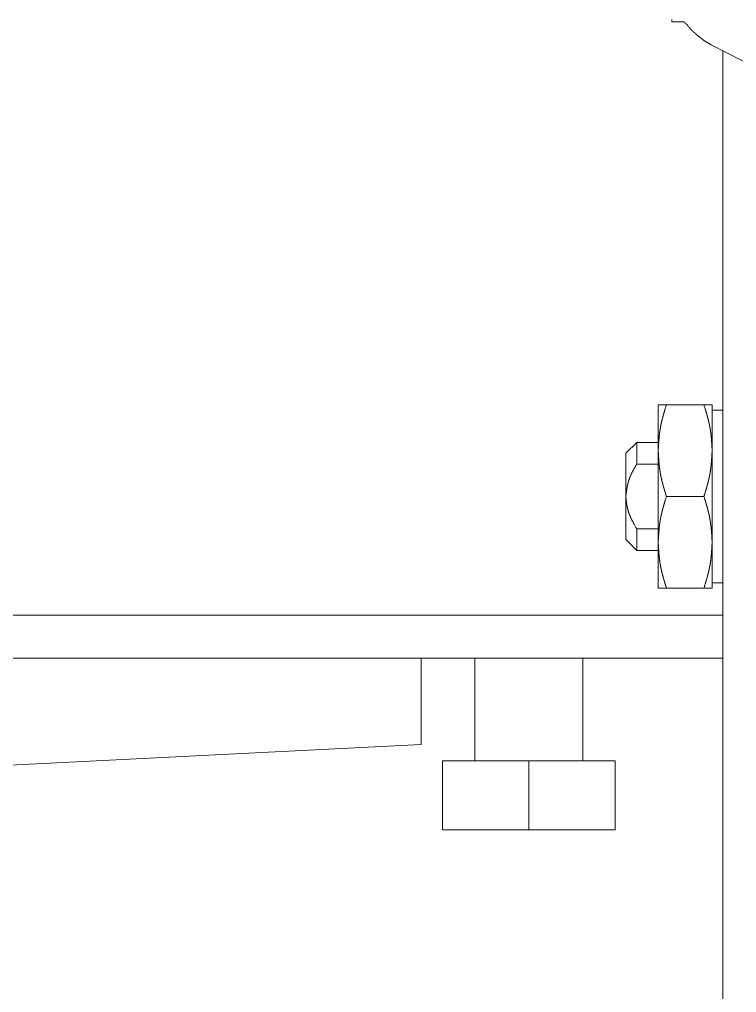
# Model space of a CAD drawing. Header units: millimetres. Extents: x -5 to 111, y -3 to 86.
# Drawn here: x 18.8078 to 18.8743, y 19.1865 to 19.2767 of the extents above; entities that cross this region are included whole.
import ezdxf

# ---------------------------------------------------------------- set-up
doc = ezdxf.new("R2010")
doc.units = ezdxf.units.MM
doc.layers.add('A1I6----E-', color=3, linetype='Continuous', lineweight=25)

# ---------------------------------------------------------------- blocks, each defined once
blk = doc.blocks.new('Gruppe-456')
at = {"layer": 'A1I6----E-', "linetype": 'Continuous', "lineweight": 9}
for p, q in [((-31.932195, -23.266874), (-31.932195, -23.267103)), ((-31.932195, -23.267103), (-31.931072, -23.267103)), ((-31.921945, -23.272624), (-31.928542, -23.269218)), ((-31.927445, -23.269785), (-31.927445, -23.386103)), ((-31.932685, -23.302603), (-31.933445, -23.302603)), ((-31.933445, -23.306853), (-31.933445, -23.302603)), ((-31.932685, -23.302603), (-31.929204, -23.302603)), ((-31.929204, -23.302603), (-31.928445, -23.302603)), ((-31.928445, -23.306853), (-31.928445, -23.302603)), ((-31.927445, -23.303103), (-31.928445, -23.303103)), ((-31.935445, -23.306103), (-31.936445, -23.307103)), ((-31.933445, -23.306103), (-31.935445, -23.306103)), ((-31.935445, -23.306103), (-31.935445, -23.308103)), ((-31.936445, -23.307103), (-31.936445, -23.311103)), ((-31.933445, -23.315353), (-31.933445, -23.306853)), ((-31.928445, -23.315353), (-31.928445, -23.306853)), ((-31.935445, -23.308103), (-31.933445, -23.308103)), ((-31.936445, -23.311103), (-31.936445, -23.315103)), ((-31.932685, -23.311103), (-31.929204, -23.311103)), ((-31.935445, -23.314103), (-31.935445, -23.316103)), ((-31.933445, -23.314103), (-31.935445, -23.314103)), ((-31.936445, -23.315103), (-31.935445, -23.316103)), ((-31.935445, -23.316103), (-31.933445, -23.316103)), ((-31.933445, -23.319603), (-31.933445, -23.315353)), ((-31.928445, -23.319603), (-31.928445, -23.315353)), ((-31.933445, -23.319603), (-31.932685, -23.319603)), ((-31.932685, -23.319603), (-31.929204, -23.319603)), ((-31.928445, -23.319603), (-31.929204, -23.319603)), ((-31.928445, -23.319103), (-31.927445, -23.319103)), ((-31.927445, -23.322103), (-32.113445, -23.322103)), ((-31.927445, -23.326103), (-31.955445, -23.326103)), ((-31.950445, -23.326103), (-31.950445, -23.335603)), ((-31.940445, -23.335603), (-31.940445, -23.326103)), ((-31.953445, -23.335603), (-31.953445, -23.342003)), ((-31.953445, -23.335603), (-31.945445, -23.335603)), ((-31.945445, -23.335603), (-31.945445, -23.342003)), ((-31.945445, -23.335603), (-31.937445, -23.335603)), ((-31.937445, -23.335603), (-31.937445, -23.342003)), ((-31.953445, -23.342003), (-31.945445, -23.342003)), ((-31.945445, -23.342003), (-31.937445, -23.342003))]:
    blk.add_line(p, q, dxfattribs=at)
at = {"layer": 'A1I6----E-', "linetype": 'Continuous', "lineweight": 9, "flags": 128}
blk.add_lwpolyline([(-31.92915, -23.26886, 0.028117), (-31.928545, -23.269217), (-31.928542, -23.269218)], format="xyb", dxfattribs=at)
blk.add_lwpolyline([(-31.955445, -23.326103), (-32.045445, -23.326103), (-32.045445, -23.334103), (-32.005445, -23.336103), (-32.005445, -23.356103, -0.414214), (-32.008445, -23.359103), (-32.008445, -23.401103), (-31.992445, -23.401103), (-31.992445, -23.359103, -0.414214), (-31.995445, -23.356103), (-31.995445, -23.336103), (-31.955445, -23.334103)], format="xyb", close=True, dxfattribs=at)
at = {"layer": 'A1I6----E-', "linetype": 'Continuous', "lineweight": 9}
for points, weights, knots in [([(-31.931072, -23.267103), (-31.93104, -23.267126), (-31.931009, -23.267149), (-31.930988, -23.267164), (-31.930969, -23.26718), (-31.93095, -23.267197), (-31.930928, -23.267216), (-31.930905, -23.267238), (-31.93088, -23.267263), (-31.93084, -23.267305), (-31.930811, -23.267337), (-31.93078, -23.267371), (-31.930581, -23.267601), (-31.930533, -23.267656), (-31.930507, -23.267684), (-31.930482, -23.267713), (-31.930456, -23.267741), (-31.930455, -23.267741), (-31.930455, -23.267742), (-31.930428, -23.267772), (-31.9304, -23.267801), (-31.930399, -23.267801), (-31.930399, -23.267802), (-31.93037, -23.267832), (-31.930341, -23.267862), (-31.93034, -23.267863), (-31.93034, -23.267863), (-31.930309, -23.267894), (-31.930278, -23.267925), (-31.930266, -23.267937), (-31.930254, -23.267949), (-31.930213, -23.267989), (-31.930172, -23.268027), (-31.93013, -23.268066), (-31.930103, -23.26809), (-31.930076, -23.268114), (-31.930049, -23.268138), (-31.930044, -23.268142), (-31.930039, -23.268147), (-31.930002, -23.268179), (-31.929965, -23.268211), (-31.929965, -23.268212), (-31.929964, -23.268212), (-31.929926, -23.268245), (-31.929887, -23.268277), (-31.929887, -23.268277), (-31.929886, -23.268278), (-31.929847, -23.268311), (-31.929807, -23.268343), (-31.929807, -23.268344), (-31.929806, -23.268344), (-31.929766, -23.268377), (-31.929683, -23.268445), (-31.929598, -23.268512), (-31.929512, -23.26858), (-31.929153, -23.268858), (-31.929152, -23.268859), (-31.92915, -23.26886)], [1, 1, 1, 0.999168327425, 1, 1, 1, 1, 1, 1, 1, 1, 1, 1, 1, 0.999982150339, 1, 1, 1, 0.999976673189, 1, 1, 1, 0.999971087925, 1, 1, 1, 0.999965550289, 1, 1, 1, 0.999844318241, 1, 1, 1, 0.999971911378, 1, 1, 1, 0.999979233312, 1, 1, 1, 0.999984677532, 1, 1, 1, 0.999988840132, 1, 1, 1, 1, 1, 1, 1, 1, 1, 1], [0, 0, 0, 1, 1, 2, 2, 3, 4, 5, 6, 7, 8, 9, 10, 11, 11, 12, 12, 13, 13, 14, 14, 15, 15, 16, 16, 17, 17, 18, 18, 19, 19, 20, 20, 21, 21, 22, 22, 23, 23, 24, 24, 25, 25, 26, 26, 27, 27, 28, 28, 29, 29, 30, 31, 32, 33, 33, 34, 34, 34]), ([(-31.933445, -23.306853), (-31.93343, -23.306581), (-31.933421, -23.306429), (-31.93342, -23.306404), (-31.933418, -23.306379), (-31.933412, -23.306278), (-31.933406, -23.306177), (-31.933405, -23.306164), (-31.933404, -23.306152), (-31.933399, -23.306076), (-31.933393, -23.306), (-31.933388, -23.305925), (-31.933382, -23.305849), (-31.933376, -23.305773), (-31.933369, -23.305698), (-31.933367, -23.305673), (-31.933364, -23.305648), (-31.933357, -23.305572), (-31.93335, -23.305497), (-31.933342, -23.305421), (-31.933333, -23.305346), (-31.933325, -23.305271), (-31.933315, -23.305196), (-31.933312, -23.305171), (-31.933308, -23.305146), (-31.933299, -23.305071), (-31.933288, -23.304996), (-31.933276, -23.304921), (-31.933264, -23.304846), (-31.933263, -23.304838), (-31.933262, -23.30483), (-31.933247, -23.304739), (-31.93323, -23.304648), (-31.933226, -23.304628), (-31.933222, -23.304607), (-31.933203, -23.304506), (-31.933181, -23.304404), (-31.93316, -23.304303), (-31.933136, -23.304202), (-31.933136, -23.304202), (-31.933136, -23.304202), (-31.933113, -23.304101), (-31.933087, -23.304), (-31.933087, -23.304), (-31.933087, -23.304), (-31.933062, -23.3039), (-31.933036, -23.303799), (-31.933036, -23.303799), (-31.933036, -23.303799), (-31.933009, -23.303698), (-31.932981, -23.303598), (-31.932981, -23.303598), (-31.932981, -23.303598), (-31.932953, -23.303498), (-31.932924, -23.303398), (-31.932924, -23.303397), (-31.932924, -23.303397), (-31.932895, -23.303297), (-31.932866, -23.303197), (-31.932866, -23.303197), (-31.932866, -23.303197), (-31.932836, -23.303097), (-31.932806, -23.302997), (-31.932775, -23.302897), (-31.932687, -23.302609), (-31.932686, -23.302606), (-31.932685, -23.302603)], [1, 1, 1, 1, 1, 0.999993448737, 1, 1, 1, 0.999991109978, 1, 1, 1, 0.999983213573, 1, 1, 1, 0.999975867131, 1, 1, 1, 0.999963727079, 1, 1, 1, 0.999953198705, 1, 0.999986325519, 1, 1, 1, 0.999889725803, 1, 1, 1, 0.999944603905, 1, 0.9999562143, 1, 1, 1, 0.999966186995, 1, 1, 1, 0.999974810559, 1, 1, 1, 0.999982116437, 1, 1, 1, 0.999988130474, 1, 1, 1, 0.999992886631, 1, 1, 1, 0.999996410378, 1, 1, 1, 1, 1], [0, 0, 0, 1, 1, 2, 2, 3, 3, 4, 4, 5, 5, 6, 6, 7, 7, 8, 8, 9, 9, 10, 10, 11, 11, 12, 12, 13, 13, 14, 14, 15, 15, 16, 16, 17, 17, 18, 18, 19, 19, 20, 20, 21, 21, 22, 22, 23, 23, 24, 24, 25, 25, 26, 26, 27, 27, 28, 28, 29, 29, 30, 30, 31, 31, 32, 32, 33, 33, 33]), ([(-31.928445, -23.306853), (-31.928459, -23.306581), (-31.928468, -23.306429), (-31.92847, -23.306404), (-31.928471, -23.306379), (-31.928477, -23.306278), (-31.928484, -23.306177), (-31.928484, -23.306164), (-31.928485, -23.306152), (-31.92849, -23.306076), (-31.928496, -23.306), (-31.928501, -23.305925), (-31.928507, -23.305849), (-31.928513, -23.305773), (-31.92852, -23.305698), (-31.928523, -23.305673), (-31.928525, -23.305648), (-31.928532, -23.305572), (-31.92854, -23.305497), (-31.928548, -23.305421), (-31.928556, -23.305346), (-31.928564, -23.305271), (-31.928574, -23.305196), (-31.928577, -23.305171), (-31.928581, -23.305146), (-31.92859, -23.305071), (-31.928602, -23.304996), (-31.928613, -23.304921), (-31.928625, -23.304846), (-31.928626, -23.304838), (-31.928627, -23.30483), (-31.928642, -23.304739), (-31.928659, -23.304648), (-31.928663, -23.304628), (-31.928667, -23.304607), (-31.928687, -23.304506), (-31.928708, -23.304404), (-31.92873, -23.304303), (-31.928753, -23.304202), (-31.928753, -23.304202), (-31.928753, -23.304202), (-31.928777, -23.304101), (-31.928802, -23.304), (-31.928802, -23.304), (-31.928802, -23.304), (-31.928827, -23.3039), (-31.928854, -23.303799), (-31.928854, -23.303799), (-31.928854, -23.303799), (-31.92888, -23.303698), (-31.928908, -23.303598), (-31.928908, -23.303598), (-31.928908, -23.303598), (-31.928936, -23.303498), (-31.928965, -23.303398), (-31.928965, -23.303397), (-31.928965, -23.303397), (-31.928994, -23.303297), (-31.929024, -23.303197), (-31.929024, -23.303197), (-31.929024, -23.303197), (-31.929053, -23.303097), (-31.929084, -23.302997), (-31.929114, -23.302897), (-31.929202, -23.302609), (-31.929203, -23.302606), (-31.929204, -23.302603)], [1, 1, 1, 1, 1, 0.999993448738, 1, 1, 1, 0.999991109978, 1, 1, 1, 0.999983213574, 1, 1, 1, 0.99997586713, 1, 1, 1, 0.99996372708, 1, 1, 1, 0.999953198706, 1, 0.999986325517, 1, 1, 1, 0.999889725804, 1, 1, 1, 0.999944603906, 1, 0.999956214301, 1, 1, 1, 0.999966186996, 1, 1, 1, 0.999974810559, 1, 1, 1, 0.999982116437, 1, 1, 1, 0.999988130474, 1, 1, 1, 0.999992886629, 1, 1, 1, 0.999996404303, 1, 1, 1, 1, 1], [0, 0, 0, 1, 1, 2, 2, 3, 3, 4, 4, 5, 5, 6, 6, 7, 7, 8, 8, 9, 9, 10, 10, 11, 11, 12, 12, 13, 13, 14, 14, 15, 15, 16, 16, 17, 17, 18, 18, 19, 19, 20, 20, 21, 21, 22, 22, 23, 23, 24, 24, 25, 25, 26, 26, 27, 27, 28, 28, 29, 29, 30, 30, 31, 31, 32, 32, 33, 33, 33]), ([(-31.932685, -23.311103), (-31.932774, -23.310815), (-31.932818, -23.310668), (-31.932827, -23.310637), (-31.932837, -23.310606), (-31.932863, -23.310521), (-31.932888, -23.310435), (-31.932888, -23.310435), (-31.932888, -23.310435), (-31.932913, -23.310349), (-31.932938, -23.310263), (-31.932939, -23.310257), (-31.932941, -23.310251), (-31.932962, -23.310177), (-31.932983, -23.310103), (-31.933003, -23.310029), (-31.933023, -23.309955), (-31.933043, -23.309882), (-31.933062, -23.309807), (-31.933068, -23.309783), (-31.933075, -23.309758), (-31.933093, -23.309684), (-31.933111, -23.30961), (-31.933129, -23.309536), (-31.93314, -23.309486), (-31.933152, -23.309437), (-31.933163, -23.309387), (-31.933165, -23.309375), (-31.933168, -23.309362), (-31.933184, -23.309288), (-31.933199, -23.309214), (-31.933214, -23.309139), (-31.933228, -23.309064), (-31.933229, -23.309062), (-31.933229, -23.309061), (-31.933244, -23.308982), (-31.933257, -23.308903), (-31.933259, -23.308889), (-31.933261, -23.308875), (-31.933278, -23.308773), (-31.933292, -23.308671), (-31.933307, -23.308569), (-31.933319, -23.308467), (-31.933332, -23.308364), (-31.933343, -23.308262), (-31.933354, -23.308159), (-31.933363, -23.308057), (-31.933373, -23.307954), (-31.933381, -23.307851), (-31.93339, -23.307748), (-31.933397, -23.307645), (-31.933404, -23.307542), (-31.933411, -23.307439), (-31.933417, -23.307336), (-31.933423, -23.307233), (-31.933429, -23.30713), (-31.933444, -23.306859), (-31.933444, -23.306856), (-31.933445, -23.306853)], [1, 1, 1, 1, 1, 0.999993005098, 1, 1, 1, 0.999995333473, 1, 1, 1, 0.999987155883, 1, 1, 1, 0.999977844479, 1, 1, 1, 0.999969459081, 1, 1, 1, 0.999989816334, 1, 1, 1, 0.999949828243, 1, 0.999984927787, 1, 1, 1, 0.999927319862, 1, 1, 1, 0.999946290763, 1, 0.999957175651, 1, 0.999966881008, 1, 0.999975332283, 1, 0.999982535952, 1, 0.999988485805, 1, 0.999993195459, 1, 0.999996650534, 1, 1, 1, 1, 1], [0, 0, 0, 1, 1, 2, 2, 3, 3, 4, 4, 5, 5, 6, 6, 7, 7, 8, 8, 9, 9, 10, 10, 11, 11, 12, 12, 13, 13, 14, 14, 15, 15, 16, 16, 17, 17, 18, 18, 19, 19, 20, 20, 21, 21, 22, 22, 23, 23, 24, 24, 25, 25, 26, 26, 27, 27, 28, 28, 29, 29, 29]), ([(-31.929204, -23.311103), (-31.929127, -23.310852), (-31.929082, -23.310705), (-31.929075, -23.31068), (-31.929067, -23.310655), (-31.929038, -23.310557), (-31.929009, -23.310459), (-31.929005, -23.310447), (-31.929001, -23.310435), (-31.92898, -23.310361), (-31.928959, -23.310287), (-31.928937, -23.310214), (-31.928917, -23.31014), (-31.928896, -23.310066), (-31.928876, -23.309992), (-31.928869, -23.309968), (-31.928863, -23.309943), (-31.928843, -23.309869), (-31.928824, -23.309795), (-31.928805, -23.309721), (-31.928787, -23.309647), (-31.928769, -23.309573), (-31.928752, -23.309499), (-31.928752, -23.309499), (-31.928752, -23.309499), (-31.928735, -23.309424), (-31.928718, -23.30935), (-31.928702, -23.309276), (-31.928687, -23.309201), (-31.928673, -23.309126), (-31.928659, -23.309052), (-31.928659, -23.309051), (-31.928658, -23.309051), (-31.928644, -23.308976), (-31.928632, -23.3089), (-31.92863, -23.308887), (-31.928628, -23.308874), (-31.928611, -23.308773), (-31.928597, -23.308671), (-31.928597, -23.308671), (-31.928597, -23.308671), (-31.928582, -23.308569), (-31.92857, -23.308467), (-31.928557, -23.308364), (-31.928546, -23.308262), (-31.928535, -23.308159), (-31.928526, -23.308057), (-31.928516, -23.307954), (-31.928508, -23.307851), (-31.9285, -23.307748), (-31.928492, -23.307645), (-31.928485, -23.307542), (-31.928478, -23.307439), (-31.928472, -23.307336), (-31.928466, -23.307233), (-31.92846, -23.30713), (-31.928445, -23.306859), (-31.928445, -23.306856), (-31.928445, -23.306853)], [1, 1, 1, 1, 1, 0.999993994634, 1, 1, 1, 0.9999917063, 1, 1, 1, 0.999984126528, 1, 1, 1, 0.999976981618, 1, 1, 1, 0.999964585734, 1, 1, 1, 0.9999895174, 1, 0.99994919426, 1, 0.999984707213, 1, 1, 1, 0.999935531585, 1, 1, 1, 0.99994629208, 1, 1, 1, 0.999957176525, 1, 0.999966862012, 1, 0.999975309542, 1, 0.999982517047, 1, 0.999988473313, 1, 0.999993188914, 1, 0.999996648082, 1, 1, 1, 1, 1], [0, 0, 0, 1, 1, 2, 2, 3, 3, 4, 4, 5, 5, 6, 6, 7, 7, 8, 8, 9, 9, 10, 10, 11, 11, 12, 12, 13, 13, 14, 14, 15, 15, 16, 16, 17, 17, 18, 18, 19, 19, 20, 20, 21, 21, 22, 22, 23, 23, 24, 24, 25, 25, 26, 26, 27, 27, 28, 28, 29, 29, 29]), ([(-31.936445, -23.311103), (-31.936423, -23.310913), (-31.936409, -23.310788), (-31.936401, -23.310727), (-31.936401, -23.310726), (-31.936401, -23.310726), (-31.936394, -23.310665), (-31.936385, -23.310603), (-31.936385, -23.310603), (-31.936385, -23.310603), (-31.936377, -23.310541), (-31.936368, -23.31048), (-31.936368, -23.31048), (-31.936368, -23.310479), (-31.936359, -23.310418), (-31.93635, -23.310357), (-31.93635, -23.310357), (-31.936349, -23.310357), (-31.93634, -23.310296), (-31.936329, -23.310235), (-31.936329, -23.310235), (-31.936329, -23.310235), (-31.936318, -23.310174), (-31.936306, -23.310113), (-31.936306, -23.310113), (-31.936306, -23.310113), (-31.936294, -23.310053), (-31.93628, -23.309993), (-31.93628, -23.309993), (-31.93628, -23.309993), (-31.936267, -23.309933), (-31.936252, -23.309873), (-31.936252, -23.309872), (-31.936251, -23.30987), (-31.936237, -23.309813), (-31.936221, -23.309757), (-31.93622, -23.309751), (-31.936218, -23.309745), (-31.936205, -23.309701), (-31.936192, -23.309657), (-31.936178, -23.309613), (-31.936163, -23.309569), (-31.936162, -23.309565), (-31.936161, -23.309561), (-31.936143, -23.309509), (-31.936124, -23.309457), (-31.936121, -23.309449), (-31.936118, -23.30944), (-31.936105, -23.309406), (-31.936091, -23.309371), (-31.936078, -23.309337), (-31.936064, -23.309303), (-31.936061, -23.309295), (-31.936057, -23.309286), (-31.936036, -23.309235), (-31.936014, -23.309185), (-31.936014, -23.309185), (-31.936014, -23.309185), (-31.935992, -23.309134), (-31.935969, -23.309084), (-31.935969, -23.309084), (-31.935969, -23.309084), (-31.935946, -23.309033), (-31.935922, -23.308984), (-31.935918, -23.308975), (-31.935913, -23.308967), (-31.935881, -23.3089), (-31.935848, -23.308834), (-31.935848, -23.308834), (-31.935848, -23.308834), (-31.935814, -23.308768), (-31.935779, -23.308702), (-31.935779, -23.308702), (-31.935779, -23.308702), (-31.935744, -23.308637), (-31.935709, -23.308571), (-31.935709, -23.308571), (-31.935708, -23.308571), (-31.935673, -23.308506), (-31.935636, -23.308441), (-31.935636, -23.30844), (-31.935636, -23.30844), (-31.9356, -23.308375), (-31.935563, -23.30831), (-31.935563, -23.30831), (-31.935563, -23.30831), (-31.935526, -23.308245), (-31.935447, -23.308107), (-31.935446, -23.308105), (-31.935445, -23.308103)], [1, 1, 1, 1, 1, 1, 0.999989061414, 1, 1, 1, 0.999981849689, 1, 1, 1, 0.999972710602, 1, 1, 1, 0.999961574882, 1, 1, 1, 0.999948386555, 1, 1, 1, 0.99993310608, 1, 1, 1, 0.999915789731, 1, 1, 1, 0.99989630546, 1, 1, 1, 0.999897746387, 1, 0.999955720938, 1, 1, 1, 0.999850930257, 1, 1, 1, 0.999968136619, 1, 0.999970331013, 1, 1, 1, 0.999903487887, 1, 1, 1, 0.999979695801, 1, 1, 1, 0.999934640573, 1, 1, 1, 0.999952545906, 1, 1, 1, 0.999967227785, 1, 1, 1, 0.999979047953, 1, 1, 1, 0.999988153305, 1, 1, 1, 0.999994567659, 1, 1, 1, 1, 1, 1, 1], [0, 0, 0, 1, 2, 2, 3, 3, 4, 4, 5, 5, 6, 6, 7, 7, 8, 8, 9, 9, 10, 10, 11, 11, 12, 12, 13, 13, 14, 14, 15, 15, 16, 16, 17, 17, 18, 18, 19, 19, 20, 20, 21, 21, 22, 22, 23, 23, 24, 24, 25, 25, 26, 26, 27, 27, 28, 28, 29, 29, 30, 30, 31, 31, 32, 32, 33, 33, 34, 34, 35, 35, 36, 36, 37, 37, 38, 38, 39, 39, 40, 40, 41, 41, 42, 42, 43, 43, 44, 44, 45, 45, 45]), ([(-31.935445, -23.314103), (-31.935679, -23.313684), (-31.93572, -23.313608), (-31.935761, -23.313532), (-31.935801, -23.313456), (-31.93584, -23.31338), (-31.935878, -23.313303), (-31.935897, -23.313265), (-31.935897, -23.313265), (-31.935897, -23.313265), (-31.935916, -23.313227), (-31.935934, -23.313188), (-31.935934, -23.313188), (-31.935935, -23.313188), (-31.935953, -23.31315), (-31.935971, -23.313111), (-31.935971, -23.313111), (-31.935971, -23.313111), (-31.935989, -23.313073), (-31.936006, -23.313034), (-31.936006, -23.313034), (-31.936006, -23.313034), (-31.936023, -23.312995), (-31.93604, -23.312956), (-31.93604, -23.312956), (-31.93604, -23.312956), (-31.936057, -23.312917), (-31.936073, -23.312878), (-31.936073, -23.312878), (-31.936073, -23.312878), (-31.936089, -23.312839), (-31.936105, -23.3128), (-31.936105, -23.3128), (-31.936105, -23.3128), (-31.936121, -23.31276), (-31.936135, -23.312721), (-31.936135, -23.312721), (-31.936135, -23.312721), (-31.93615, -23.312681), (-31.936164, -23.312642), (-31.936178, -23.312602), (-31.936192, -23.312562), (-31.936205, -23.312522), (-31.936218, -23.312482), (-31.93623, -23.312442), (-31.936242, -23.312401), (-31.936244, -23.312394), (-31.936246, -23.312387), (-31.936262, -23.312332), (-31.936276, -23.312277), (-31.936277, -23.31227), (-31.936279, -23.312263), (-31.936291, -23.312214), (-31.936302, -23.312165), (-31.936313, -23.312116), (-31.936323, -23.312066), (-31.936323, -23.312066), (-31.936323, -23.312066), (-31.936333, -23.312017), (-31.936341, -23.311967), (-31.936341, -23.311967), (-31.936341, -23.311967), (-31.93635, -23.311917), (-31.936358, -23.311867), (-31.936358, -23.311867), (-31.936358, -23.311867), (-31.936366, -23.311817), (-31.936373, -23.311766), (-31.936373, -23.311766), (-31.936373, -23.311766), (-31.93638, -23.311716), (-31.936386, -23.311666), (-31.936386, -23.311666), (-31.936386, -23.311665), (-31.936393, -23.311615), (-31.936399, -23.311564), (-31.936399, -23.311564), (-31.936399, -23.311564), (-31.936404, -23.311514), (-31.93641, -23.311463), (-31.93641, -23.311463), (-31.93641, -23.311463), (-31.936415, -23.311412), (-31.936425, -23.31131), (-31.936444, -23.311106), (-31.936444, -23.311104), (-31.936445, -23.311103)], [1, 1, 1, 1, 1, 1, 1, 1, 1, 1, 0.999985028934, 1, 1, 1, 0.999982195809, 1, 1, 1, 0.999979093257, 1, 1, 1, 0.999975718904, 1, 1, 1, 0.999972072741, 1, 1, 1, 0.999968157782, 1, 1, 1, 0.999963980788, 1, 1, 1, 0.999959553018, 1, 0.999954851868, 1, 0.999949991045, 1, 0.999945779559, 1, 1, 1, 0.999818736528, 1, 1, 1, 0.999917510846, 1, 0.99993287663, 1, 1, 1, 0.999946026321, 1, 1, 1, 0.999957691738, 1, 1, 1, 0.999967863291, 1, 1, 1, 0.999976560539, 1, 1, 1, 0.999983821104, 1, 1, 1, 0.999989684151, 1, 1, 1, 1, 1, 1, 1, 1], [0, 0, 0, 1, 2, 3, 4, 5, 6, 6, 7, 7, 8, 8, 9, 9, 10, 10, 11, 11, 12, 12, 13, 13, 14, 14, 15, 15, 16, 16, 17, 17, 18, 18, 19, 19, 20, 20, 21, 21, 22, 22, 23, 23, 24, 24, 25, 25, 26, 26, 27, 27, 28, 28, 29, 29, 30, 30, 31, 31, 32, 32, 33, 33, 34, 34, 35, 35, 36, 36, 37, 37, 38, 38, 39, 39, 40, 40, 41, 41, 42, 42, 43, 43, 44, 45, 45, 46, 46, 46]), ([(-31.933445, -23.315353), (-31.93343, -23.315081), (-31.933421, -23.314929), (-31.93342, -23.314904), (-31.933418, -23.314879), (-31.933412, -23.314778), (-31.933406, -23.314677), (-31.933405, -23.314664), (-31.933404, -23.314652), (-31.933399, -23.314576), (-31.933393, -23.3145), (-31.933388, -23.314425), (-31.933382, -23.314349), (-31.933376, -23.314273), (-31.933369, -23.314198), (-31.933367, -23.314173), (-31.933364, -23.314148), (-31.933357, -23.314072), (-31.93335, -23.313997), (-31.933342, -23.313921), (-31.933333, -23.313846), (-31.933325, -23.313771), (-31.933315, -23.313696), (-31.933312, -23.313671), (-31.933308, -23.313646), (-31.933299, -23.313571), (-31.933288, -23.313496), (-31.933276, -23.313421), (-31.933264, -23.313346), (-31.933263, -23.313338), (-31.933262, -23.31333), (-31.933247, -23.313239), (-31.93323, -23.313148), (-31.933226, -23.313128), (-31.933222, -23.313107), (-31.933203, -23.313006), (-31.933181, -23.312904), (-31.93316, -23.312803), (-31.933136, -23.312702), (-31.933136, -23.312702), (-31.933136, -23.312702), (-31.933113, -23.312601), (-31.933087, -23.3125), (-31.933087, -23.3125), (-31.933087, -23.3125), (-31.933062, -23.3124), (-31.933036, -23.312299), (-31.933036, -23.312299), (-31.933036, -23.312299), (-31.933009, -23.312198), (-31.932981, -23.312098), (-31.932981, -23.312098), (-31.932981, -23.312098), (-31.932953, -23.311998), (-31.932924, -23.311898), (-31.932924, -23.311897), (-31.932924, -23.311897), (-31.932895, -23.311797), (-31.932866, -23.311697), (-31.932866, -23.311697), (-31.932866, -23.311697), (-31.932836, -23.311597), (-31.932806, -23.311497), (-31.932775, -23.311397), (-31.932687, -23.311109), (-31.932686, -23.311106), (-31.932685, -23.311103)], [1, 1, 1, 1, 1, 0.999993448739, 1, 1, 1, 0.999991109981, 1, 1, 1, 0.999983213573, 1, 1, 1, 0.999975867132, 1, 1, 1, 0.999963727081, 1, 1, 1, 0.999953198706, 1, 0.999986325518, 1, 1, 1, 0.999889725805, 1, 1, 1, 0.999944603906, 1, 0.999956214301, 1, 1, 1, 0.999966186995, 1, 1, 1, 0.99997481056, 1, 1, 1, 0.999982116437, 1, 1, 1, 0.999988130472, 1, 1, 1, 0.99999288663, 1, 1, 1, 0.999996410378, 1, 1, 1, 1, 1], [0, 0, 0, 1, 1, 2, 2, 3, 3, 4, 4, 5, 5, 6, 6, 7, 7, 8, 8, 9, 9, 10, 10, 11, 11, 12, 12, 13, 13, 14, 14, 15, 15, 16, 16, 17, 17, 18, 18, 19, 19, 20, 20, 21, 21, 22, 22, 23, 23, 24, 24, 25, 25, 26, 26, 27, 27, 28, 28, 29, 29, 30, 30, 31, 31, 32, 32, 33, 33, 33]), ([(-31.928445, -23.315353), (-31.928459, -23.315081), (-31.928465, -23.31498), (-31.928471, -23.314879), (-31.928477, -23.314778), (-31.928483, -23.314677), (-31.92849, -23.314576), (-31.928497, -23.314475), (-31.928505, -23.314374), (-31.928513, -23.314274), (-31.928523, -23.314173), (-31.928532, -23.314072), (-31.928542, -23.313972), (-31.928553, -23.313871), (-31.928565, -23.313771), (-31.928577, -23.313671), (-31.928591, -23.313571), (-31.928605, -23.313471), (-31.928621, -23.313371), (-31.928624, -23.313352), (-31.928627, -23.313334), (-31.928641, -23.313245), (-31.928658, -23.313157), (-31.928661, -23.313139), (-31.928665, -23.31312), (-31.928674, -23.313069), (-31.928685, -23.313018), (-31.928695, -23.312968), (-31.928705, -23.312917), (-31.928708, -23.312904), (-31.928711, -23.312892), (-31.928727, -23.312816), (-31.928744, -23.31274), (-31.928747, -23.312727), (-31.92875, -23.312715), (-31.928774, -23.312614), (-31.928799, -23.312513), (-31.928799, -23.312513), (-31.928799, -23.312513), (-31.928824, -23.312412), (-31.92885, -23.312312), (-31.92885, -23.312312), (-31.92885, -23.312312), (-31.928877, -23.312211), (-31.928905, -23.312111), (-31.928905, -23.312111), (-31.928905, -23.312111), (-31.928933, -23.31201), (-31.928961, -23.31191), (-31.928961, -23.31191), (-31.928961, -23.31191), (-31.92899, -23.31181), (-31.92902, -23.31171), (-31.92902, -23.31171), (-31.92902, -23.31171), (-31.92905, -23.311609), (-31.92908, -23.311509), (-31.92911, -23.311409), (-31.929202, -23.311109), (-31.929203, -23.311106), (-31.929204, -23.311103)], [1, 1, 1, 0.999996784651, 1, 0.99999343301, 1, 0.99998889512, 1, 0.99998315435, 1, 0.999976211297, 1, 0.999968038839, 1, 0.999958797029, 1, 0.999947928267, 1, 1, 1, 0.999900145347, 1, 1, 1, 0.999985246032, 1, 0.999986499266, 1, 1, 1, 0.999955415114, 1, 1, 1, 0.999965603876, 1, 1, 1, 0.999974310257, 1, 1, 1, 0.999981698547, 1, 1, 1, 0.999987789864, 1, 1, 1, 0.999992632018, 1, 1, 1, 0.999996200814, 1, 1, 1, 1, 1], [0, 0, 0, 1, 1, 2, 2, 3, 3, 4, 4, 5, 5, 6, 6, 7, 7, 8, 8, 9, 9, 10, 10, 11, 11, 12, 12, 13, 13, 14, 14, 15, 15, 16, 16, 17, 17, 18, 18, 19, 19, 20, 20, 21, 21, 22, 22, 23, 23, 24, 24, 25, 25, 26, 26, 27, 27, 28, 28, 29, 29, 30, 30, 30]), ([(-31.932685, -23.319603), (-31.932763, -23.319352), (-31.932807, -23.319205), (-31.932815, -23.31918), (-31.932822, -23.319155), (-31.932852, -23.319057), (-31.932881, -23.318959), (-31.932884, -23.318947), (-31.932888, -23.318935), (-31.93291, -23.318861), (-31.932931, -23.318787), (-31.932952, -23.318714), (-31.932973, -23.31864), (-31.932993, -23.318566), (-31.933013, -23.318492), (-31.93302, -23.318468), (-31.933026, -23.318443), (-31.933046, -23.318369), (-31.933065, -23.318295), (-31.933084, -23.318221), (-31.933102, -23.318147), (-31.93312, -23.318073), (-31.933137, -23.317999), (-31.933137, -23.317999), (-31.933138, -23.317999), (-31.933154, -23.317924), (-31.933171, -23.31785), (-31.933187, -23.317776), (-31.933202, -23.317701), (-31.933217, -23.317626), (-31.933231, -23.317552), (-31.933231, -23.317551), (-31.933231, -23.317551), (-31.933245, -23.317476), (-31.933257, -23.3174), (-31.933259, -23.317387), (-31.933261, -23.317374), (-31.933278, -23.317273), (-31.933292, -23.317171), (-31.933292, -23.317171), (-31.933292, -23.317171), (-31.933307, -23.317069), (-31.933319, -23.316967), (-31.933332, -23.316864), (-31.933343, -23.316762), (-31.933354, -23.316659), (-31.933363, -23.316557), (-31.933373, -23.316454), (-31.933381, -23.316351), (-31.93339, -23.316248), (-31.933397, -23.316145), (-31.933404, -23.316042), (-31.933411, -23.315939), (-31.933417, -23.315836), (-31.933423, -23.315733), (-31.933429, -23.31563), (-31.933444, -23.315359), (-31.933444, -23.315356), (-31.933445, -23.315353)], [1, 1, 1, 1, 1, 0.99999399463, 1, 1, 1, 0.999991706298, 1, 1, 1, 0.999984126525, 1, 1, 1, 0.999976981614, 1, 1, 1, 0.999964526069, 1, 1, 1, 0.999989517396, 1, 0.999949119894, 1, 0.999984707211, 1, 1, 1, 0.999935531574, 1, 1, 1, 0.999946292071, 1, 1, 1, 0.999957177, 1, 0.999966881005, 1, 0.99997533228, 1, 0.99998253595, 1, 0.999988485805, 1, 0.999993195457, 1, 0.999996650532, 1, 1, 1, 1, 1], [0, 0, 0, 1, 1, 2, 2, 3, 3, 4, 4, 5, 5, 6, 6, 7, 7, 8, 8, 9, 9, 10, 10, 11, 11, 12, 12, 13, 13, 14, 14, 15, 15, 16, 16, 17, 17, 18, 18, 19, 19, 20, 20, 21, 21, 22, 22, 23, 23, 24, 24, 25, 25, 26, 26, 27, 27, 28, 28, 29, 29, 29]), ([(-31.929204, -23.319603), (-31.929115, -23.319315), (-31.929071, -23.319168), (-31.929062, -23.319137), (-31.929052, -23.319106), (-31.929027, -23.319021), (-31.929001, -23.318935), (-31.929001, -23.318935), (-31.929001, -23.318935), (-31.928976, -23.318849), (-31.928951, -23.318763), (-31.92895, -23.318757), (-31.928948, -23.318751), (-31.928927, -23.318677), (-31.928906, -23.318603), (-31.928886, -23.318529), (-31.928866, -23.318455), (-31.928846, -23.318382), (-31.928827, -23.318307), (-31.928821, -23.318283), (-31.928815, -23.318258), (-31.928796, -23.318184), (-31.928778, -23.31811), (-31.92876, -23.318036), (-31.928749, -23.317986), (-31.928737, -23.317937), (-31.928727, -23.317887), (-31.928724, -23.317875), (-31.928721, -23.317862), (-31.928705, -23.317788), (-31.92869, -23.317714), (-31.928675, -23.317639), (-31.928661, -23.317564), (-31.928661, -23.317562), (-31.92866, -23.317561), (-31.928645, -23.317482), (-31.928633, -23.317403), (-31.92863, -23.317389), (-31.928628, -23.317375), (-31.928611, -23.317273), (-31.928597, -23.317171), (-31.928582, -23.317069), (-31.92857, -23.316967), (-31.928557, -23.316864), (-31.928546, -23.316762), (-31.928535, -23.316659), (-31.928526, -23.316557), (-31.928516, -23.316454), (-31.928508, -23.316351), (-31.9285, -23.316248), (-31.928492, -23.316145), (-31.928485, -23.316042), (-31.928478, -23.315939), (-31.928472, -23.315836), (-31.928466, -23.315733), (-31.92846, -23.31563), (-31.928445, -23.315359), (-31.928445, -23.315356), (-31.928445, -23.315353)], [1, 1, 1, 1, 1, 0.999993005099, 1, 1, 1, 0.999995333478, 1, 1, 1, 0.999987155884, 1, 1, 1, 0.999977844479, 1, 1, 1, 0.99996945908, 1, 1, 1, 0.999989816332, 1, 1, 1, 0.999949902299, 1, 0.999984927787, 1, 1, 1, 0.999927319866, 1, 1, 1, 0.999946290766, 1, 0.999957175153, 1, 0.999966862012, 1, 0.999975309542, 1, 0.999982517046, 1, 0.999988473311, 1, 0.99999318891, 1, 0.999996648082, 1, 1, 1, 1, 1], [0, 0, 0, 1, 1, 2, 2, 3, 3, 4, 4, 5, 5, 6, 6, 7, 7, 8, 8, 9, 9, 10, 10, 11, 11, 12, 12, 13, 13, 14, 14, 15, 15, 16, 16, 17, 17, 18, 18, 19, 19, 20, 20, 21, 21, 22, 22, 23, 23, 24, 24, 25, 25, 26, 26, 27, 27, 28, 28, 29, 29, 29])]:
    blk.add_rational_spline(points, weights, degree=2, knots=knots, dxfattribs=at)
blk = doc.blocks.new('Gruppe-466')
at = {"layer": 'A1I6----E-'}
blk.add_blockref('Gruppe-456', (0, 0), dxfattribs=at)

msp = doc.modelspace()

# ---------------------------------------------------------------- block references
at = {"layer": 'A1I6----E-'}
msp.add_blockref('Gruppe-466', (50.800446, 42.543603), dxfattribs=at)

doc.saveas('drawing.dxf')
